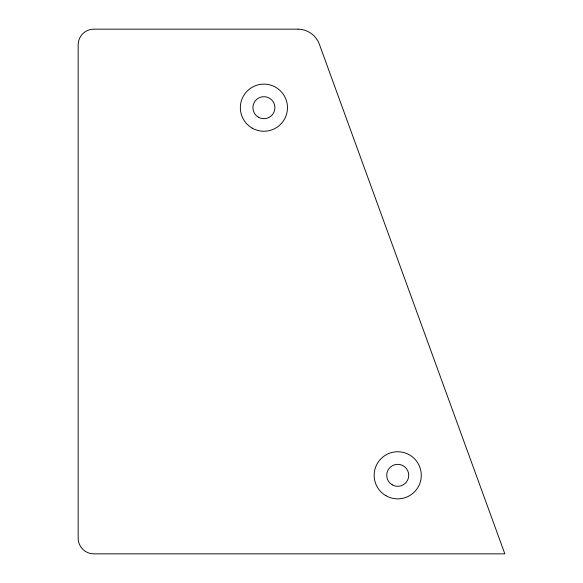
<?xml version="1.0" encoding="UTF-8"?>
<svg xmlns="http://www.w3.org/2000/svg" width="583" height="583" viewBox="0 0 583 583"><rect width="100%" height="100%" fill="white"/><g stroke="black" fill="none" stroke-linecap="round" stroke-linejoin="round"><path stroke-width="0.87" d="M298.161 29.15L93.863 29.15A15.705 15.705 0 0 0 78.158 44.855L78.158 538.145A15.705 15.705 0 0 0 93.863 553.85L504.842 553.85L319.236 43.907A23.043 23.043 0 0 0 298.161 29.15M258.415 117.212A10.997 10.997 0 0 0 274.906 107.687A10.997 10.997 0 0 0 258.415 98.163A10.997 10.997 0 0 0 258.415 117.212M252.133 128.092A23.56 23.56 0 0 0 287.477 107.687A23.56 23.56 0 0 0 252.133 87.282A23.56 23.56 0 0 0 252.133 128.092M392.221 484.837A10.997 10.997 0 0 0 408.712 475.313A10.997 10.997 0 0 0 392.221 465.788A10.997 10.997 0 0 0 392.221 484.837M385.939 495.718A23.56 23.56 0 0 0 421.283 475.313A23.56 23.56 0 0 0 385.939 454.908A23.56 23.56 0 0 0 385.939 495.718"/></g></svg>
